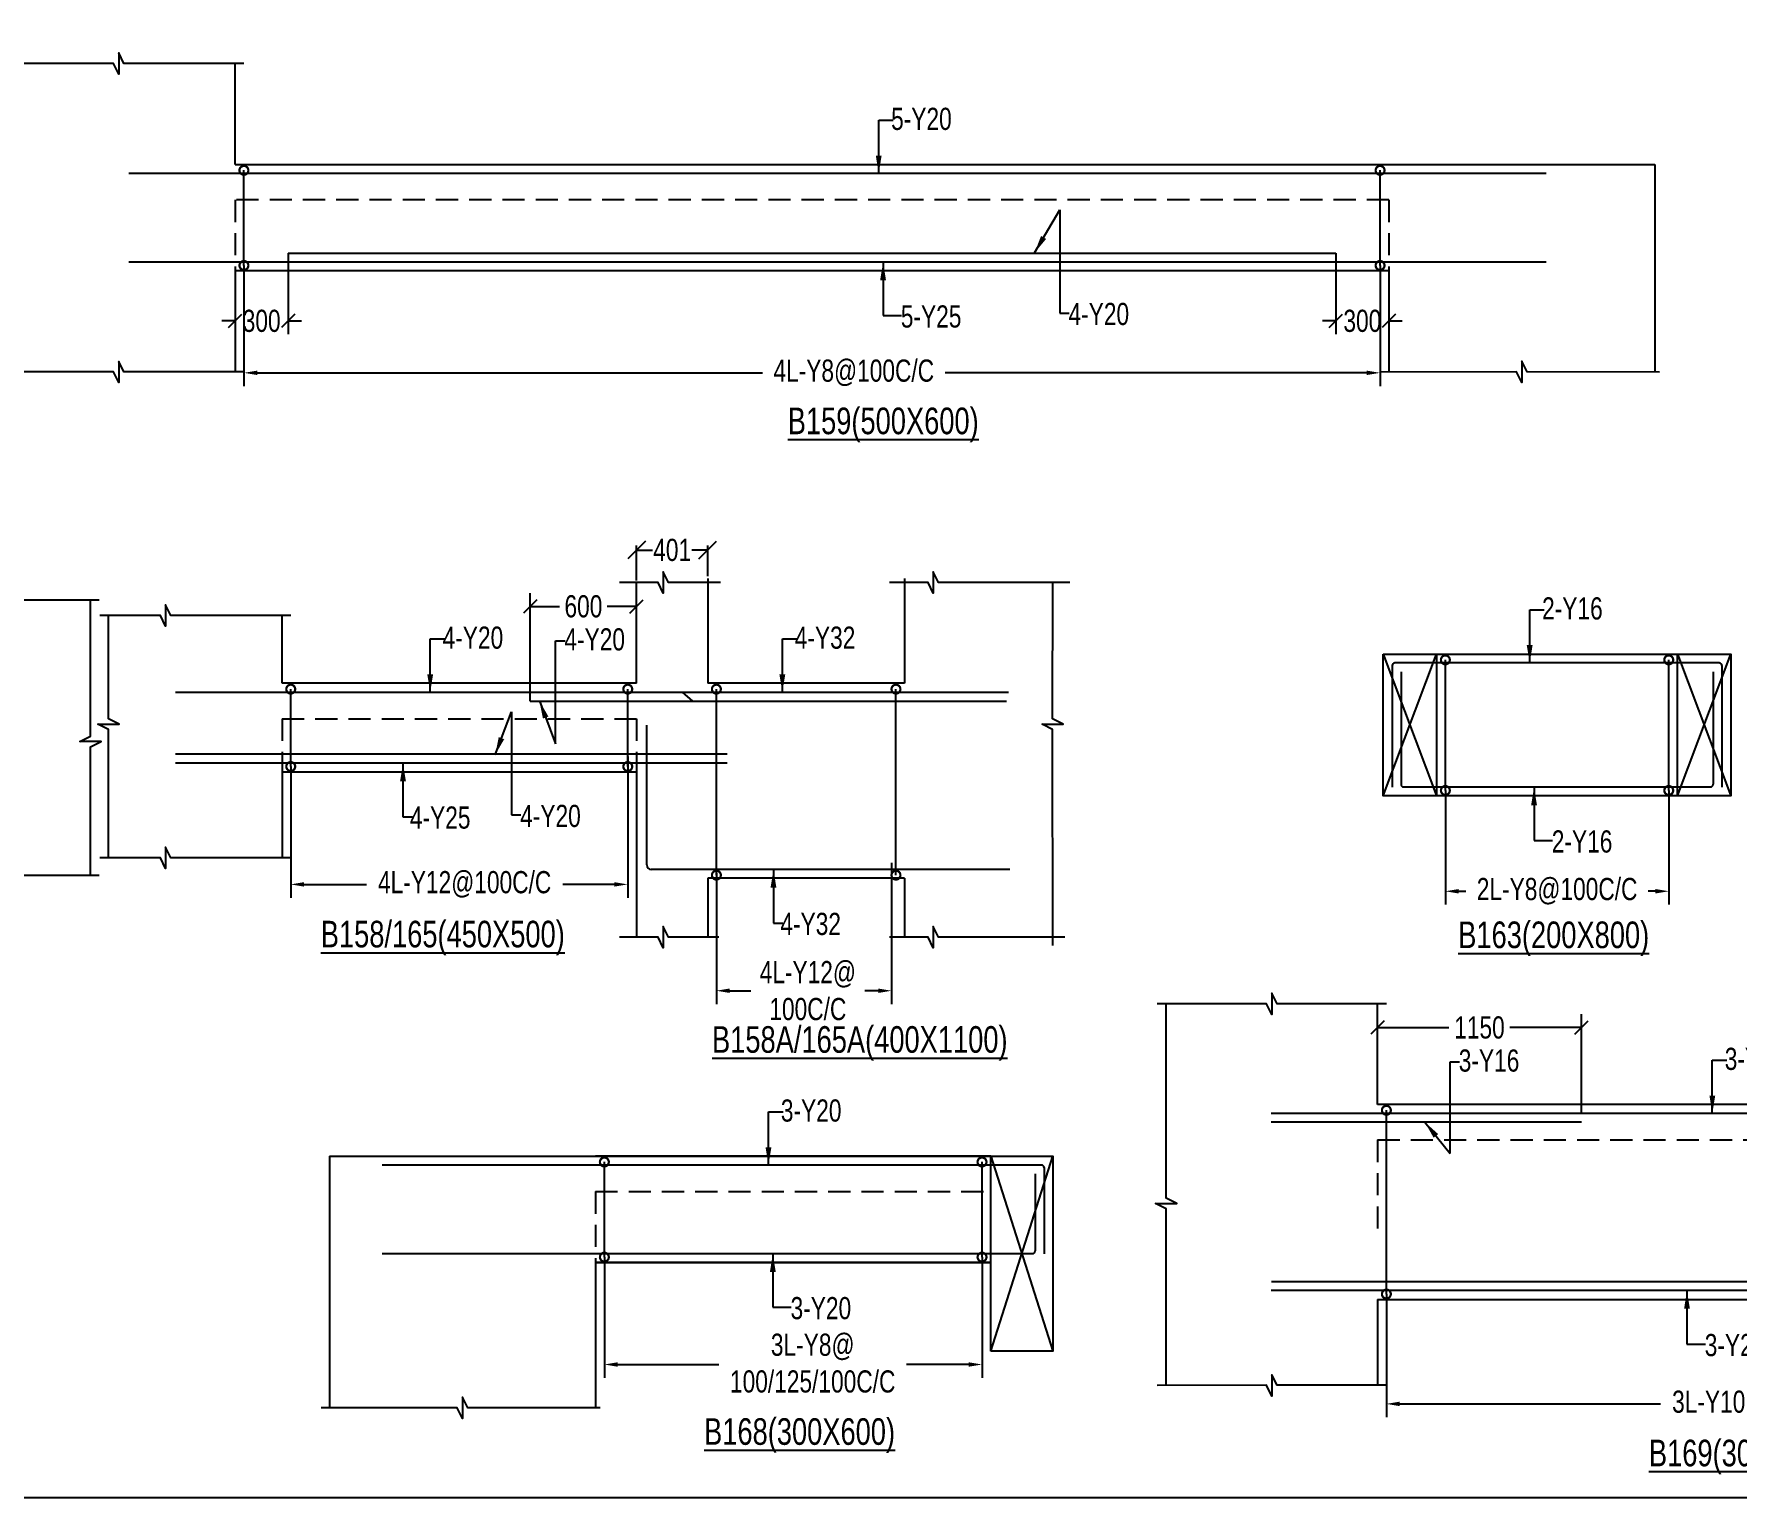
# Model space of a CAD drawing. Header units: millimetres. Extents: x 0 to 31744305, y -21599035 to 0.
# Drawn here: x 31653834 to 31663438, y -21226542 to -21218283 of the extents above; entities that cross this region are included whole.
import ezdxf

# ---------------------------------------------------------------- set-up
doc = ezdxf.new("R2010")
doc.units = ezdxf.units.MM
doc.header["$LTSCALE"] = 1000
doc.header["$MEASUREMENT"] = 0
doc.header["$PDMODE"] = 3
for name, pattern in [('CONTINOUS', [0]), ('CONTINU', [0]), ('HIDDEN', [0.375, 0.25, -0.125])]:
    doc.linetypes.add(name, pattern=pattern)
for name, color, linetype in [('-S-ARROW', 253, 'Continuous'), ('-S-MISC', 8, 'Continuous'), ('-S-STIRRUPS DIM', 6, 'Continuous'), ('-S-STIRUP', 11, 'Continuous'), ('-STR-BEAM', 7, 'CONTINU'), ('-STR-COLUMN', 5, 'HIDDEN'), ('-STR-REINF', 3, 'Continuous'), ('-STR-RF-DIM', 8, 'CONTINOUS'), ('-STR-TEXT', 6, 'Continuous'), ('S-DIM', 7, 'Continuous'), ('SEC TEXT', 9, 'Continuous'), ('SLAB LINE', 254, 'HIDDEN')]:
    doc.layers.add(name, color=color, linetype=linetype)
doc.styles.add('BEAM-LS', font='romans.shx', dxfattribs={"width": 0.8})
doc.styles.add('SOBHA', font='swisscl.ttf')
doc.styles.add('sobha.sed', font='swisscl.ttf')
doc.dimstyles.new('S-50', dxfattribs={"dimscale": 50, "dimtxt": 2.5, "dimasz": 2, "dimexe": 0.5, "dimexo": 0.25, "dimgap": 0.25, "dimtad": 0, "dimdec": 0, "dimrnd": 0.0005, "dimzin": 0, "dimdsep": 46, "dimtxsty": 'sobha.sed', "dimblk": 'OBLIQUE', "dimcen": 0.09, "dimclrd": 8, "dimclre": 8, "dimclrt": 6, "dimadec": 0, "dimazin": 0, "dimtfac": 1, "dimtdec": 0, "dimtofl": 0, "dimtmove": 2, "dimatfit": 3, "dimfxl": 0.18, "dimtolj": 1, "dimtzin": 0, "dimlwd": -1, "dimlwe": -1, "dimarcsym": 0})
doc.dimstyles.new('S-DIM50', dxfattribs={"dimscale": 50, "dimtxt": 2.5, "dimasz": 1.5, "dimexe": 1.5, "dimexo": 1, "dimgap": 0.5, "dimtad": 0, "dimdec": 0, "dimzin": 0, "dimdsep": 46, "dimtxsty": 'SOBHA', "dimcen": 0.09, "dimclrd": 256, "dimclre": 256, "dimclrt": 6, "dimadec": 5, "dimazin": 0, "dimtfac": 1, "dimtdec": 0, "dimtofl": 0, "dimtmove": 0, "dimatfit": 3, "dimfxl": 0.18, "dimtolj": 1, "dimtzin": 0, "dimlwd": -1, "dimlwe": -1, "dimarcsym": 0})
doc.dimstyles.new('STIRUP', dxfattribs={"dimscale": 50, "dimtxt": 2.5, "dimasz": 2.2, "dimexe": 0, "dimexo": 0, "dimgap": 0.5, "dimtad": 0, "dimdec": 0, "dimzin": 0, "dimdsep": 46, "dimtxsty": 'BEAM-LS', "dimblk": 'DOTSMALL', "dimcen": 0.09, "dimclrd": 256, "dimclre": 256, "dimclrt": 256, "dimadec": 5, "dimazin": 0, "dimtfac": 1, "dimtdec": 0, "dimtofl": 0, "dimtmove": 0, "dimatfit": 3, "dimldrblk": 'DOTSMALL', "dimfxl": 0, "dimfxlon": 1, "dimtolj": 1, "dimtzin": 0, "dimlwd": -1, "dimlwe": -1, "dimarcsym": 0})

# ---------------------------------------------------------------- blocks, each defined once
blk = doc.blocks.new('_DotSmall')
at = {"color": 0, "linetype": 'ByBlock', "const_width": 0.5}
blk.add_lwpolyline([(-0.0625, 0, 1), (0.0625, 0, 1)], format="xyb", close=True, dxfattribs=at)
blk = doc.blocks.new('*D277')
at = {"layer": '-S-STIRUP', "ltscale": 100, "transparency": 16777216}
blk.add_line((31661425.2, -21219588.2), (31661425.2, -21219051.5), dxfattribs=at)
at = {"layer": 'Defpoints', "color": 0, "linetype": 'CONTINU', "ltscale": 100, "transparency": 16777216}
for p in [(31661425.2, -21219051.5), (31661425.2, -21219051.5), (31661425.2, -21219588.2, 0)]:
    blk.add_point(p, dxfattribs=at)
at = {"layer": '-S-STIRUP', "linetype": 'CONTINU', "ltscale": 100, "transparency": 16777216, "xscale": 100, "yscale": 100, "zscale": 100}
for p, rotation in [((31661425.2, -21219051.5), 90), ((31661425.2, -21219588.2), 270)]:
    blk.add_blockref('_DotSmall', p, dxfattribs=dict(at, rotation=rotation))
blk = doc.blocks.new('*D278')
at = {"layer": '-S-STIRUP', "ltscale": 100, "transparency": 16777216}
blk.add_line((31655017.1, -21219588.2), (31655017.1, -21219051.5), dxfattribs=at)
at = {"layer": 'Defpoints', "color": 0, "linetype": 'CONTINU', "ltscale": 100, "transparency": 16777216}
for p in [(31655017.1, -21219051.5, 0), (31655017.1, -21219051.5), (31655017.1, -21219588.2)]:
    blk.add_point(p, dxfattribs=at)
at = {"layer": '-S-STIRUP', "linetype": 'CONTINU', "ltscale": 100, "transparency": 16777216, "xscale": 100, "yscale": 100, "zscale": 100}
for p, rotation in [((31655017.1, -21219051.5), 90), ((31655017.1, -21219588.2), 270)]:
    blk.add_blockref('_DotSmall', p, dxfattribs=dict(at, rotation=rotation))
blk = doc.blocks.new('*D279')
at = {"layer": '-STR-RF-DIM', "transparency": 16777216}
for p, q in [((31655017.1, -21219588.2), (31655017.1, -21220269)), ((31661425.2, -21219588.2), (31661425.2, -21220269)), ((31655092.1, -21220194), (31657941.9, -21220194)), ((31661350.2, -21220194), (31658971.7, -21220194))]:
    blk.add_line(p, q, dxfattribs=at)
for points in [[(31655092.1, -21220181.5), (31655092.1, -21220206.5), (31655017.1, -21220194)], [(31661350.2, -21220181.5), (31661350.2, -21220206.5), (31661425.2, -21220194)]]:
    blk.add_solid(points, dxfattribs=at)
at = {"layer": 'Defpoints', "color": 0, "transparency": 16777216}
for p in [(31655017.1, -21219588.2, 178586.6), (31661425.2, -21219588.2, 0), (31661425.2, -21220194)]:
    blk.add_point(p, dxfattribs=at)
at = {"layer": '-STR-RF-DIM', "color": 6, "transparency": 16777216, "insert": (31658456.8, -21220194), "char_height": 125, "attachment_point": 5, "style": 'SOBHA'}
blk.add_mtext('\\A1;4L-Y8@100C/C', dxfattribs=at)
blk = doc.blocks.new('_OBLIQUE')
at = {"color": 0, "linetype": 'ByBlock'}
blk.add_line((-0.5, -0.5), (0.5, 0.5), dxfattribs=at)
blk = doc.blocks.new('*D286')
at = {"layer": '-STR-RF-DIM', "transparency": 16777216}
for p, q in [((31661793.4, -21222550.1), (31661793.4, -21223193.8)), ((31663053.4, -21222550.1), (31663053.4, -21223193.8)), ((31661868.4, -21223118.8), (31661909.7, -21223118.8)), ((31662978.4, -21223118.8), (31662937.7, -21223118.8))]:
    blk.add_line(p, q, dxfattribs=at)
for points in [[(31661868.4, -21223106.3), (31661868.4, -21223131.3), (31661793.4, -21223118.8)], [(31662978.4, -21223106.3), (31662978.4, -21223131.3), (31663053.4, -21223118.8)]]:
    blk.add_solid(points, dxfattribs=at)
at = {"layer": 'Defpoints', "color": 0, "transparency": 16777216}
for p in [(31661793.4, -21222550.1, 0), (31663053.4, -21222550.1, 0), (31663053.4, -21223118.8)]:
    blk.add_point(p, dxfattribs=at)
at = {"layer": '-STR-RF-DIM', "color": 6, "transparency": 16777216, "insert": (31662423.7, -21223118.8), "char_height": 125, "attachment_point": 5, "style": 'SOBHA'}
blk.add_mtext('\\A1;2L-Y8@100C/C', dxfattribs=at)
blk = doc.blocks.new('*D287')
at = {"layer": '-S-STIRUP', "ltscale": 100, "transparency": 16777216}
blk.add_line((31661793.4, -21222550.1), (31661793.4, -21221813.4), dxfattribs=at)
at = {"layer": 'Defpoints', "color": 0, "linetype": 'CONTINU', "ltscale": 100, "transparency": 16777216}
for p in [(31661793.4, -21221813.4), (31661793.4, -21221813.4), (31661793.4, -21222550.1, 0)]:
    blk.add_point(p, dxfattribs=at)
at = {"layer": '-S-STIRUP', "linetype": 'CONTINU', "ltscale": 100, "transparency": 16777216, "xscale": 100, "yscale": 100, "zscale": 100}
for p, rotation in [((31661793.4, -21221813.4), 90), ((31661793.4, -21222550.1), 270)]:
    blk.add_blockref('_DotSmall', p, dxfattribs=dict(at, rotation=rotation))
blk = doc.blocks.new('*D288')
at = {"layer": '-S-STIRUP', "ltscale": 100, "transparency": 16777216}
blk.add_line((31663053.4, -21222550.1), (31663053.4, -21221813.4), dxfattribs=at)
at = {"layer": 'Defpoints', "color": 0, "linetype": 'CONTINU', "ltscale": 100, "transparency": 16777216}
for p in [(31663053.4, -21221813.4), (31663053.4, -21221813.4), (31663053.4, -21222550.1, 0)]:
    blk.add_point(p, dxfattribs=at)
at = {"layer": '-S-STIRUP', "linetype": 'CONTINU', "ltscale": 100, "transparency": 16777216, "xscale": 100, "yscale": 100, "zscale": 100}
for p, rotation in [((31663053.4, -21221813.4), 90), ((31663053.4, -21222550.1), 270)]:
    blk.add_blockref('_DotSmall', p, dxfattribs=dict(at, rotation=rotation))
blk = doc.blocks.new('*D292')
at = {"layer": '-STR-RF-DIM', "transparency": 16777216}
for p, q in [((31657050.1, -21225182.9), (31657050.1, -21225863.7)), ((31659180.1, -21225182.9), (31659180.1, -21225863.7)), ((31657125.1, -21225788.7), (31657695.4, -21225788.7)), ((31659105.1, -21225788.7), (31658754.7, -21225788.7))]:
    blk.add_line(p, q, dxfattribs=at)
for points in [[(31657125.1, -21225776.2), (31657125.1, -21225801.2), (31657050.1, -21225788.7)], [(31659105.1, -21225776.2), (31659105.1, -21225801.2), (31659180.1, -21225788.7)]]:
    blk.add_solid(points, dxfattribs=at)
at = {"layer": 'Defpoints', "color": 0, "transparency": 16777216}
for p in [(31657050.1, -21225182.9, 0), (31659180.1, -21225182.9, 0), (31659180.1, -21225788.7)]:
    blk.add_point(p, dxfattribs=at)
at = {"layer": '-STR-RF-DIM', "color": 6, "transparency": 16777216, "char_height": 125, "attachment_point": 5, "style": 'SOBHA'}
for s, insert in [('\\A1;3L-Y8@', (31658225.1, -21225689.5)), ('\\A1;100/125/100C/C', (31658225.1, -21225885.2))]:
    blk.add_mtext(s, dxfattribs=dict(at, insert=insert))
blk = doc.blocks.new('*D293')
at = {"layer": '-S-STIRUP', "ltscale": 100, "transparency": 16777216}
blk.add_line((31657050.1, -21225182.9), (31657050.1, -21224646.2), dxfattribs=at)
at = {"layer": 'Defpoints', "color": 0, "linetype": 'CONTINU', "ltscale": 100, "transparency": 16777216}
for p in [(31657050.1, -21224646.2), (31657050.1, -21224646.2), (31657050.1, -21225182.9, 0)]:
    blk.add_point(p, dxfattribs=at)
at = {"layer": '-S-STIRUP', "linetype": 'CONTINU', "ltscale": 100, "transparency": 16777216, "xscale": 100, "yscale": 100, "zscale": 100}
for p, rotation in [((31657050.1, -21224646.2), 90), ((31657050.1, -21225182.9), 270)]:
    blk.add_blockref('_DotSmall', p, dxfattribs=dict(at, rotation=rotation))
blk = doc.blocks.new('*D294')
at = {"layer": '-S-STIRUP', "ltscale": 100, "transparency": 16777216}
blk.add_line((31659180.1, -21225182.9), (31659180.1, -21224646.2), dxfattribs=at)
at = {"layer": 'Defpoints', "color": 0, "linetype": 'CONTINU', "ltscale": 100, "transparency": 16777216}
for p in [(31659180.1, -21224646.2), (31659180.1, -21224646.2), (31659180.1, -21225182.9, 0)]:
    blk.add_point(p, dxfattribs=at)
at = {"layer": '-S-STIRUP', "linetype": 'CONTINU', "ltscale": 100, "transparency": 16777216, "xscale": 100, "yscale": 100, "zscale": 100}
for p, rotation in [((31659180.1, -21224646.2), 90), ((31659180.1, -21225182.9), 270)]:
    blk.add_blockref('_DotSmall', p, dxfattribs=dict(at, rotation=rotation))
blk = doc.blocks.new('*D298')
at = {"layer": '-STR-RF-DIM', "transparency": 16777216}
for p, q in [((31661460.7, -21225391.2), (31661460.7, -21226085.9)), ((31665686.1, -21225334.3), (31665686.1, -21226085.9)), ((31661535.7, -21226010.9), (31663007.7, -21226010.9)), ((31665611.1, -21226010.9), (31664114.3, -21226010.9))]:
    blk.add_line(p, q, dxfattribs=at)
for points in [[(31661535.7, -21225998.4), (31661535.7, -21226023.4), (31661460.7, -21226010.9)], [(31665611.1, -21225998.4), (31665611.1, -21226023.4), (31665686.1, -21226010.9)]]:
    blk.add_solid(points, dxfattribs=at)
at = {"layer": 'Defpoints', "color": 0, "transparency": 16777216}
for p in [(31661460.7, -21225391.2, 178586.6), (31665686.1, -21225334.3, 178586.6), (31661460.7, -21226010.9)]:
    blk.add_point(p, dxfattribs=at)
at = {"layer": '-STR-RF-DIM', "color": 6, "transparency": 16777216, "insert": (31663561, -21226010.9), "char_height": 125, "attachment_point": 5, "style": 'SOBHA'}
blk.add_mtext('\\A1;3L-Y10@100C/C', dxfattribs=at)
blk = doc.blocks.new('*D300')
at = {"layer": '-S-STIRUP', "ltscale": 100, "transparency": 16777216}
blk.add_line((31661460.7, -21225391.2), (31661460.7, -21224354.5), dxfattribs=at)
at = {"layer": 'Defpoints', "color": 0, "linetype": 'CONTINU', "ltscale": 100, "transparency": 16777216}
for p in [(31661460.7, -21224354.5), (31661460.7, -21224354.5), (31661460.7, -21225391.2)]:
    blk.add_point(p, dxfattribs=at)
at = {"layer": '-S-STIRUP', "linetype": 'CONTINU', "ltscale": 100, "transparency": 16777216, "xscale": 100, "yscale": 100, "zscale": 100}
for p, rotation in [((31661460.7, -21224354.5), 90), ((31661460.7, -21225391.2), 270)]:
    blk.add_blockref('_DotSmall', p, dxfattribs=dict(at, rotation=rotation))
blk = doc.blocks.new('*D487')
at = {"layer": '-S-STIRRUPS DIM', "color": 251, "transparency": 16777216}
for p, q in [((31661175.2, -21219518.5), (31661175.2, -21219976.4)), ((31661475.2, -21219618.5), (31661475.2, -21219976.4))]:
    blk.add_line(p, q, dxfattribs=at)
at = {"layer": '-S-STIRRUPS DIM', "color": 8, "transparency": 16777216}
for p, q in [((31661175.2, -21219901.4), (31661100.2, -21219901.4)), ((31661475.2, -21219901.4), (31661550.2, -21219901.4))]:
    blk.add_line(p, q, dxfattribs=at)
at = {"layer": 'Defpoints', "color": 0, "transparency": 16777216}
for p in [(31661175.2, -21219518.5, 0), (31661475.2, -21219618.5, -178586.6), (31661475.2, -21219901.4)]:
    blk.add_point(p, dxfattribs=at)
at = {"layer": '-S-STIRRUPS DIM', "color": 8, "transparency": 16777216, "xscale": 75, "yscale": 75, "zscale": 75}
blk.add_blockref('_OBLIQUE', (31661175.2, -21219901.4), dxfattribs=at)
at = {"layer": '-S-STIRRUPS DIM', "color": 8, "transparency": 16777216, "xscale": 75, "yscale": 75, "zscale": 75, "rotation": 180}
blk.add_blockref('_OBLIQUE', (31661475.2, -21219901.4), dxfattribs=at)
at = {"layer": '-S-STIRRUPS DIM', "color": 6, "transparency": 16777216, "insert": (31661325.2, -21219901.4), "char_height": 125, "attachment_point": 5, "style": 'sobha.sed'}
blk.add_mtext('\\A1;300', dxfattribs=at)
blk = doc.blocks.new('*D488')
at = {"layer": '-S-STIRRUPS DIM', "color": 251, "transparency": 16777216}
for p, q in [((31655267.2, -21219518.5), (31655267.2, -21219976.4)), ((31654967.2, -21219618.5), (31654967.2, -21219976.4))]:
    blk.add_line(p, q, dxfattribs=at)
at = {"layer": '-S-STIRRUPS DIM', "color": 8, "transparency": 16777216}
for p, q in [((31654967.2, -21219901.4), (31654892.2, -21219901.4)), ((31655267.2, -21219901.4), (31655342.2, -21219901.4))]:
    blk.add_line(p, q, dxfattribs=at)
at = {"layer": 'Defpoints', "color": 0, "transparency": 16777216}
for p in [(31655267.2, -21219518.5, 0), (31654967.2, -21219618.5, -178586.6), (31654967.2, -21219901.4)]:
    blk.add_point(p, dxfattribs=at)
at = {"layer": '-S-STIRRUPS DIM', "color": 8, "transparency": 16777216, "xscale": 75, "yscale": 75, "zscale": 75}
blk.add_blockref('_OBLIQUE', (31654967.2, -21219901.4), dxfattribs=at)
at = {"layer": '-S-STIRRUPS DIM', "color": 8, "transparency": 16777216, "xscale": 75, "yscale": 75, "zscale": 75, "rotation": 180}
blk.add_blockref('_OBLIQUE', (31655267.2, -21219901.4), dxfattribs=at)
at = {"layer": '-S-STIRRUPS DIM', "color": 6, "transparency": 16777216, "insert": (31655117.2, -21219901.4), "char_height": 125, "attachment_point": 5, "style": 'sobha.sed'}
blk.add_mtext('\\A1;300', dxfattribs=at)
blk = doc.blocks.new('*D501')
at = {"layer": '-S-STIRRUPS DIM', "color": 251, "transparency": 16777216}
for p, q in [((31661410.7, -21224321.5), (31661410.7, -21223813.1)), ((31662560.7, -21224376.3), (31662560.7, -21223813.1))]:
    blk.add_line(p, q, dxfattribs=at)
at = {"layer": '-S-STIRRUPS DIM', "color": 8, "transparency": 16777216}
for p, q in [((31661410.7, -21223888.1), (31661813.8, -21223888.1)), ((31662560.7, -21223888.1), (31662157.6, -21223888.1))]:
    blk.add_line(p, q, dxfattribs=at)
at = {"layer": 'Defpoints', "color": 0, "transparency": 16777216}
for p in [(31661410.7, -21223888.1), (31661410.7, -21224321.5, 0), (31662560.7, -21224376.3, 0)]:
    blk.add_point(p, dxfattribs=at)
at = {"layer": '-S-STIRRUPS DIM', "color": 8, "transparency": 16777216, "xscale": 75, "yscale": 75, "zscale": 75, "rotation": 180}
blk.add_blockref('_OBLIQUE', (31661410.7, -21223888.1), dxfattribs=at)
at = {"layer": '-S-STIRRUPS DIM', "color": 8, "transparency": 16777216, "xscale": 75, "yscale": 75, "zscale": 75}
blk.add_blockref('_OBLIQUE', (31662560.7, -21223888.1), dxfattribs=at)
at = {"layer": '-S-STIRRUPS DIM', "color": 6, "transparency": 16777216, "insert": (31661985.7, -21223888.1), "char_height": 125, "attachment_point": 5, "style": 'sobha.sed'}
blk.add_mtext('\\A1;1150', dxfattribs=at)
blk = doc.blocks.new('*D823')
at = {"layer": '-S-STIRRUPS DIM', "color": 251, "transparency": 16777216}
for p, q in [((31656632, -21222045.4), (31656632, -21221436.9)), ((31657232, -21221945.4), (31657232, -21221436.9))]:
    blk.add_line(p, q, dxfattribs=at)
at = {"layer": '-S-STIRRUPS DIM', "color": 8, "transparency": 16777216}
for p, q in [((31656632, -21221511.9), (31656797.6, -21221511.9)), ((31657232, -21221511.9), (31657066.5, -21221511.9))]:
    blk.add_line(p, q, dxfattribs=at)
at = {"layer": 'Defpoints', "color": 0, "transparency": 16777216}
for p in [(31657232, -21221511.9), (31657232, -21221945.4, 0), (31656632, -21222045.4, 0)]:
    blk.add_point(p, dxfattribs=at)
at = {"layer": '-S-STIRRUPS DIM', "color": 8, "transparency": 16777216, "xscale": 75, "yscale": 75, "zscale": 75, "rotation": 180}
blk.add_blockref('_OBLIQUE', (31656632, -21221511.9), dxfattribs=at)
at = {"layer": '-S-STIRRUPS DIM', "color": 8, "transparency": 16777216, "xscale": 75, "yscale": 75, "zscale": 75}
blk.add_blockref('_OBLIQUE', (31657232, -21221511.9), dxfattribs=at)
at = {"layer": '-S-STIRRUPS DIM', "color": 6, "transparency": 16777216, "insert": (31656932, -21221511.9), "char_height": 125, "attachment_point": 5, "style": 'sobha.sed'}
blk.add_mtext('\\A1;600', dxfattribs=at)
blk = doc.blocks.new('*D824')
at = {"layer": '-STR-RF-DIM', "transparency": 16777216}
for p, q in [((31655281.2, -21222415.1), (31655281.2, -21223155)), ((31657182.2, -21222358.1), (31657182.2, -21223155)), ((31655356.2, -21223080), (31655708.1, -21223080)), ((31657107.2, -21223080), (31656816.2, -21223080))]:
    blk.add_line(p, q, dxfattribs=at)
for points in [[(31655356.2, -21223067.5), (31655356.2, -21223092.5), (31655281.2, -21223080)], [(31657107.2, -21223067.5), (31657107.2, -21223092.5), (31657182.2, -21223080)]]:
    blk.add_solid(points, dxfattribs=at)
at = {"layer": 'Defpoints', "color": 0, "transparency": 16777216}
for p in [(31655281.2, -21222415.1, 178586.6), (31657182.2, -21222358.1, 178586.6), (31655281.2, -21223080)]:
    blk.add_point(p, dxfattribs=at)
at = {"layer": '-STR-RF-DIM', "color": 6, "transparency": 16777216, "insert": (31656262.1, -21223080), "char_height": 125, "attachment_point": 5, "style": 'SOBHA'}
blk.add_mtext('\\A1;4L-Y12@100C/C', dxfattribs=at)
blk = doc.blocks.new('*D825')
at = {"layer": '-S-STIRUP', "ltscale": 100, "transparency": 16777216}
blk.add_line((31657182.2, -21222415.1), (31657182.2, -21221978.4), dxfattribs=at)
at = {"layer": 'Defpoints', "color": 0, "linetype": 'CONTINU', "ltscale": 100, "transparency": 16777216}
for p in [(31657182.2, -21221978.4), (31657182.2, -21221978.4), (31657182.2, -21222415.1)]:
    blk.add_point(p, dxfattribs=at)
at = {"layer": '-S-STIRUP', "linetype": 'CONTINU', "ltscale": 100, "transparency": 16777216, "xscale": 100, "yscale": 100, "zscale": 100}
for p, rotation in [((31657182.2, -21221978.4), 90), ((31657182.2, -21222415.1), 270)]:
    blk.add_blockref('_DotSmall', p, dxfattribs=dict(at, rotation=rotation))
blk = doc.blocks.new('*D826')
at = {"layer": '-S-STIRUP', "ltscale": 100, "transparency": 16777216}
blk.add_line((31655281.2, -21222415.1), (31655281.2, -21221978.4), dxfattribs=at)
at = {"layer": 'Defpoints', "color": 0, "linetype": 'CONTINU', "ltscale": 100, "transparency": 16777216}
for p in [(31655281.2, -21221978.4), (31655281.2, -21221978.4), (31655281.2, -21222415.1)]:
    blk.add_point(p, dxfattribs=at)
at = {"layer": '-S-STIRUP', "linetype": 'CONTINU', "ltscale": 100, "transparency": 16777216, "xscale": 100, "yscale": 100, "zscale": 100}
for p, rotation in [((31655281.2, -21221978.4), 90), ((31655281.2, -21222415.1), 270)]:
    blk.add_blockref('_DotSmall', p, dxfattribs=dict(at, rotation=rotation))
blk = doc.blocks.new('*D827')
at = {"layer": '-S-STIRUP', "ltscale": 100, "transparency": 16777216}
blk.add_line((31657681.9, -21223027.8), (31657681.9, -21221978.4), dxfattribs=at)
at = {"layer": 'Defpoints', "color": 0, "linetype": 'CONTINU', "ltscale": 100, "transparency": 16777216}
for p in [(31657681.9, -21221978.4), (31657681.9, -21221978.4), (31657681.9, -21223027.8)]:
    blk.add_point(p, dxfattribs=at)
at = {"layer": '-S-STIRUP', "linetype": 'CONTINU', "ltscale": 100, "transparency": 16777216, "xscale": 100, "yscale": 100, "zscale": 100}
for p, rotation in [((31657681.9, -21221978.4), 90), ((31657681.9, -21223027.8), 270)]:
    blk.add_blockref('_DotSmall', p, dxfattribs=dict(at, rotation=rotation))
blk = doc.blocks.new('*D828')
at = {"layer": '-S-STIRUP', "ltscale": 100, "transparency": 16777216}
blk.add_line((31658694.8, -21223027.8), (31658694.8, -21221978.4), dxfattribs=at)
at = {"layer": 'Defpoints', "color": 0, "linetype": 'CONTINU', "ltscale": 100, "transparency": 16777216}
for p in [(31658694.8, -21221978.4), (31658694.8, -21221978.4), (31658694.8, -21223027.8)]:
    blk.add_point(p, dxfattribs=at)
at = {"layer": '-S-STIRUP', "linetype": 'CONTINU', "ltscale": 100, "transparency": 16777216, "xscale": 100, "yscale": 100, "zscale": 100}
for p, rotation in [((31658694.8, -21221978.4), 90), ((31658694.8, -21223027.8), 270)]:
    blk.add_blockref('_DotSmall', p, dxfattribs=dict(at, rotation=rotation))
blk = doc.blocks.new('*D829')
at = {"layer": '-STR-RF-DIM', "transparency": 16777216}
for p, q in [((31658669.8, -21222958.1), (31658669.8, -21223755)), ((31657681.9, -21223015.1), (31657681.9, -21223755)), ((31657756.9, -21223680), (31657876.1, -21223680)), ((31658594.8, -21223680), (31658519.1, -21223680))]:
    blk.add_line(p, q, dxfattribs=at)
for points in [[(31657756.9, -21223667.5), (31657756.9, -21223692.5), (31657681.9, -21223680)], [(31658594.8, -21223667.5), (31658594.8, -21223692.5), (31658669.8, -21223680)]]:
    blk.add_solid(points, dxfattribs=at)
at = {"layer": 'Defpoints', "color": 0, "transparency": 16777216}
for p in [(31658669.8, -21222958.1, 178586.6), (31657681.9, -21223015.1, 178586.6), (31657681.9, -21223680)]:
    blk.add_point(p, dxfattribs=at)
at = {"layer": '-STR-RF-DIM', "color": 6, "transparency": 16777216, "insert": (31658197.6, -21223680), "char_height": 125, "attachment_point": 5, "style": 'SOBHA'}
blk.add_mtext('\\A1;4L-Y12@\\P100C/C', dxfattribs=at)
blk = doc.blocks.new('*D1126')
at = {"layer": 'Defpoints', "color": 0, "transparency": 16777216}
for p in [(31657632.8, -21221193.8), (31657632.8, -21221353.8, 0), (31657232, -21221377.2, 0)]:
    blk.add_point(p, dxfattribs=at)
at = {"layer": 'S-DIM', "color": 8, "transparency": 16777216}
for p, q in [((31657232, -21221364.7), (31657232, -21221168.8)), ((31657632.8, -21221341.3), (31657632.8, -21221168.8)), ((31657232, -21221193.8), (31657321.1, -21221193.8)), ((31657632.8, -21221193.8), (31657543.7, -21221193.8))]:
    blk.add_line(p, q, dxfattribs=at)
at = {"layer": 'S-DIM', "color": 8, "transparency": 16777216, "xscale": 100, "yscale": 100, "zscale": 100, "rotation": 180}
blk.add_blockref('_OBLIQUE', (31657232, -21221193.8), dxfattribs=at)
at = {"layer": 'S-DIM', "color": 8, "transparency": 16777216, "xscale": 100, "yscale": 100, "zscale": 100}
blk.add_blockref('_OBLIQUE', (31657632.8, -21221193.8), dxfattribs=at)
at = {"layer": 'S-DIM', "color": 6, "transparency": 16777216, "insert": (31657432.4, -21221193.8), "char_height": 125, "attachment_point": 5, "style": 'sobha.sed'}
blk.add_mtext('\\A1;401', dxfattribs=at)

msp = doc.modelspace()

# ---------------------------------------------------------------- linework, layer by layer
at = {"layer": '-S-MISC', "linetype": 'ByBlock', "ltscale": 1000, "elevation": 0}
for points in [[(31655017.2, -21218447.9), (31654340.7, -21218447.9), (31654310.9, -21218388.3), (31654310.9, -21218508.4), (31654281, -21218447.9), (31653664.8, -21218448.2)], [(31655015.7, -21220188.8), (31654340.7, -21220188.8), (31654310.9, -21220129.1), (31654310.9, -21220249.3), (31654281, -21220188.8), (31653664.8, -21220189)], [(31663002, -21220189.4), (31662255.1, -21220188.6), (31662225.2, -21220129), (31662225.2, -21220249.1), (31662195.4, -21220188.6), (31661428.1, -21220189.4)], [(31657705.1, -21221377.2), (31657412.6, -21221377.2), (31657382.7, -21221317.5), (31657382.7, -21221437.7), (31657352.9, -21221377.2), (31657136.2, -21221377.2)], [(31659676.1, -21221377.2), (31658935.2, -21221377.2), (31658905.4, -21221317.5), (31658905.4, -21221437.7), (31658875.5, -21221377.2), (31658658.8, -21221377.2)], [(31652849.1, -21221474.5), (31653525.6, -21221474.5), (31653555.4, -21221414.9), (31653555.4, -21221535), (31653585.3, -21221474.5), (31654201.5, -21221474.8)], [(31659578.9, -21223424.9), (31659578.2, -21222206.1), (31659518.5, -21222176.2), (31659638.7, -21222176.2), (31659578.2, -21222146.4), (31659578.7, -21221377.2)], [(31654151.5, -21223027.3), (31654152.2, -21222303.4), (31654211.9, -21222273.6), (31654091.7, -21222273.6), (31654152.2, -21222243.7), (31654151.7, -21221474.5)], [(31655282, -21221562.1), (31654605.5, -21221562.1), (31654575.7, -21221502.4), (31654575.7, -21221622.6), (31654545.8, -21221562.1), (31654203.8, -21221562.3)], [(31654253.8, -21222929.9), (31654253, -21222206.1), (31654193.4, -21222176.2), (31654313.5, -21222176.2), (31654253, -21222146.4), (31654253.4, -21221562.3)], [(31655280.5, -21222929.9), (31654605.5, -21222929.9), (31654575.7, -21222870.3), (31654575.7, -21222990.4), (31654545.8, -21222929.9), (31654203.8, -21222930.2)], [(31652850.6, -21223027.3), (31653525.6, -21223027.3), (31653555.4, -21222967.6), (31653555.4, -21223087.8), (31653585.3, -21223027.3), (31654201.5, -21223027.6)], [(31657695.3, -21223377.5), (31657412.6, -21223377.5), (31657382.7, -21223317.8), (31657382.7, -21223438), (31657352.9, -21223377.5), (31657136.2, -21223377.5)], [(31659646.5, -21223377.5), (31658935.2, -21223377.5), (31658905.4, -21223317.8), (31658905.4, -21223438), (31658875.5, -21223377.5), (31658658.8, -21223377.5)], [(31660218.6, -21225906.1), (31660217.9, -21224909.6), (31660158.3, -21224879.7), (31660278.4, -21224879.7), (31660217.9, -21224849.8), (31660218.4, -21223753.3)], [(31661460.7, -21223753.3), (31660844.5, -21223753.3), (31660814.7, -21223693.7), (31660814.7, -21223813.8), (31660784.8, -21223753.3), (31660168.6, -21223753.6)], [(31661460.7, -21225906.1), (31660844.5, -21225906.1), (31660814.7, -21225846.4), (31660814.7, -21225966.6), (31660784.8, -21225906.1), (31660168.6, -21225906.3)], [(31657026.9, -21226034.1), (31656279.9, -21226033.3), (31656250.1, -21225973.7), (31656250.1, -21226093.8), (31656220.2, -21226033.3), (31655453, -21226034.1)]]:
    msp.add_lwpolyline(points, dxfattribs=at)
at = {"layer": '-STR-BEAM'}
for p, q in [((31654967.2, -21219018.5, 0), (31662975.2, -21219018.5, 0)), ((31661443.4, -21222580.4, 0), (31661743.4, -21221780.4, 0)), ((31661443.4, -21221780.4, 0), (31661743.4, -21222580.4, 0)), ((31661743.4, -21221780.4, 0), (31663103.4, -21221780.4, 0)), ((31663103.4, -21222580.4, 0), (31663403.4, -21221780.4, 0)), ((31663103.4, -21221780.4, 0), (31663403.4, -21222580.4, 0)), ((31657232, -21221945.4, 0), (31655232, -21221945.4, 0)), ((31658742.8, -21221945.4, 0), (31657632.8, -21221945.4, 0)), ((31658742.8, -21223045.4, 0), (31657632.8, -21223045.4, 0)), ((31665736, -21224321.5, 0), (31661410.7, -21224321.5, 0)), ((31655500.1, -21224613.2, 0), (31659230.1, -21224613.2, 0)), ((31659230.1, -21224613.2, 0), (31657000.1, -21224613.2, 0)), ((31659230.1, -21225713.2, 0), (31659579.9, -21224613.2, 0)), ((31659230.1, -21224613.2, 0), (31659579.9, -21225713.2, 0))]:
    msp.add_line(p, q, dxfattribs=at)
at = {"layer": '-STR-BEAM', "elevation": 0}
for points in [[(31679606.4, -21226541.6), (31644306.4, -21226541.6), (31644306.4, -21197875), (31679606.4, -21197841.6)], [(31661443.4, -21221780.4), (31661743.4, -21221780.4), (31661743.4, -21222580.4), (31661443.4, -21222580.4)], [(31663103.4, -21221780.4), (31663403.4, -21221780.4), (31663403.4, -21222580.4), (31663103.4, -21222580.4)]]:
    msp.add_lwpolyline(points, close=True, dxfattribs=at)
for points in [[(31661475.2, -21219618.5), (31654967.2, -21219618.5)], [(31655232, -21222445.4), (31657232, -21222445.4)], [(31663163.8, -21222580.4), (31661743.4, -21222580.4)], [(31659230.1, -21225713.2), (31659230.1, -21224613.2), (31659579.9, -21224613.2), (31659579.9, -21225713.2), (31659230.1, -21225713.2)], [(31657000.1, -21225213.2), (31659230.1, -21225213.2)], [(31659230.1, -21225213.2), (31657000.1, -21225213.2)], [(31661410.7, -21225421.5), (31665736, -21225421.5)]]:
    msp.add_lwpolyline(points, dxfattribs=at)
at = {"layer": '-STR-COLUMN', "linetype": 'Continuous', "ltscale": 10}
for p, q in [((31654967.2, -21219018.5, 0), (31654967.2, -21218447.9, 0)), ((31662975.2, -21219018.5, 0), (31662975.2, -21220189.4, 0)), ((31654967.2, -21219618.5, 0), (31654967.2, -21220188.8, 0)), ((31661475.2, -21219618.5, 0), (31661475.2, -21220189.4, 0)), ((31657632.8, -21221353.8, 0), (31657632.8, -21221945.4, 0)), ((31658742.8, -21221353.8, 0), (31658742.8, -21221945.4, 0)), ((31657232, -21221945.4, 0), (31657232, -21221377.2, 0)), ((31655232, -21221945.4, 0), (31655232, -21221562.1, 0)), ((31655232, -21222445.4, 0), (31655232, -21222929.9, 0)), ((31657232, -21222445.4, 0), (31657232, -21223377.5, 0)), ((31657632.8, -21223045.4, 0), (31657632.8, -21223377.5, 0)), ((31658742.8, -21223045.4, 0), (31658742.8, -21223377.5, 0)), ((31661410.7, -21224321.5, 0), (31661410.7, -21223753.3, 0)), ((31655500.1, -21224613.2, 0), (31655500.1, -21226034.1, 0)), ((31657000.1, -21225213.2, 0), (31657000.1, -21226034.1, 0)), ((31661410.7, -21225421.5, 0), (31661410.7, -21225906.1, 0))]:
    msp.add_line(p, q, dxfattribs=at)
at = {"layer": '-STR-REINF', "ltscale": 10}
for p, q in [((31662361.5, -21219068.5, 0), (31654367.2, -21219068.5, 0)), ((31655267.2, -21219518.5, 0), (31661175.2, -21219518.5, 0)), ((31654367.2, -21219568.5, 0), (31662361.5, -21219568.5, 0)), ((31661493.4, -21221845.4, 0), (31661493.4, -21222531, 0)), ((31663338.4, -21221830.4, 0), (31661508.4, -21221830.4, 0)), ((31663353.4, -21221845.4, 0), (31663353.4, -21222531, 0)), ((31661543.4, -21221880.4, 0), (31661543.4, -21222515.4, 0)), ((31663303.4, -21221880.4, 0), (31663303.4, -21222515.4, 0)), ((31654632, -21221995.4, 0), (31659330.1, -21221995.4, 0)), ((31657489.3, -21221995.4, 0), (31657547.2, -21222045.4, 0)), ((31656632, -21222045.4, 0), (31659318.8, -21222045.4, 0)), ((31657289.6, -21222970.4, 0), (31657289.6, -21222182, 0)), ((31657742.9, -21222345.4, 0), (31654632, -21222345.4, 0)), ((31657742.9, -21222395.4, 0), (31654632, -21222395.4, 0)), ((31661558.4, -21222530.4, 0), (31663288.4, -21222530.4, 0)), ((31659336.6, -21222995.4, 0), (31657314.6, -21222995.4, 0)), ((31660810.7, -21224371.5, 0), (31666171, -21224371.5, 0)), ((31662560.7, -21224421.5, 0), (31660810.7, -21224421.5, 0)), ((31659514.9, -21224663.2, 0), (31655796, -21224663.2, 0)), ((31659479.9, -21224713.2, 0), (31659479.9, -21225148.2, 0)), ((31659529.9, -21224678.2, 0), (31659529.9, -21225163.8, 0)), ((31655796, -21225163.2, 0), (31659464.9, -21225163.2, 0)), ((31666121, -21225371.5, 0), (31660810.7, -21225371.5, 0)), ((31665993.7, -21225321.5, 0), (31660813.4, -21225321.5, 0))]:
    msp.add_line(p, q, dxfattribs=at)
for centre, start, end in [((31661508.4, -21221845.4, 0), 90, 180), ((31663338.4, -21221845.4, 0), 0, 90), ((31661558.4, -21222515.4, 0), 180, 270), ((31663288.4, -21222515.4, 0), 270, 0), ((31659514.9, -21224678.2, 0), 0, 90), ((31659464.9, -21225148.2, 0), 270, 0)]:
    msp.add_arc(centre, 15, start, end, dxfattribs=at)
at = {"layer": '-STR-REINF', "ltscale": 10, "extrusion": (-1.1321e-09, 0, 1)}
msp.add_arc((31657314.6, -21222970.4, 0), 25, 180, 270, dxfattribs=at)
at = {"layer": 'SLAB LINE', "color": 8, "linetype": 'HIDDEN', "ltscale": 0.5}
for p, q in [((31661475.2, -21219218.5, 0), (31654967.2, -21219218.5, 0)), ((31654967.2, -21219218.5, 0), (31654967.2, -21219618.5, 0)), ((31661475.2, -21219218.5, 0), (31661475.2, -21219618.5, 0)), ((31655232, -21222145.4, 0), (31657232, -21222145.4, 0)), ((31655232, -21222145.4, 0), (31655232, -21222445.4, 0)), ((31657232, -21222145.4, 0), (31657232, -21222445.4, 0)), ((31661410.9, -21224521.5, 0), (31665736, -21224521.5, 0)), ((31661410.9, -21224521.5, 0), (31661410.9, -21225071.5, 0)), ((31657000.1, -21224813.2, 0), (31659230.1, -21224813.2, 0)), ((31657000.1, -21224813.2, 0), (31657000.1, -21225213.2, 0))]:
    msp.add_line(p, q, dxfattribs=at)

# ---------------------------------------------------------------- texts
at = {"layer": '-STR-TEXT', "color": 6, "style": 'SOBHA'}
for s, p in [('5-Y20', (31658667.4, -21218823.6, 0)), ('5-Y25', (31658722.1, -21219938.5, 0)), ('4-Y20', (31659667.9, -21219924.3, 0)), ('2-Y16', (31662338.9, -21221585.5, 0)), ('4-Y20', (31656137.7, -21221750.5, 0)), ('4-Y20', (31656824.5, -21221760.2, 0)), ('4-Y32', (31658123.8, -21221750.5, 0)), ('4-Y25', (31655953.2, -21222765.4, 0)), ('4-Y20', (31656575.2, -21222756.2, 0)), ('2-Y16', (31662393.6, -21222900.4, 0)), ('4-Y32', (31658042.7, -21223365.4, 0)), ('3-Y16', (31661868.8, -21224136.4, 0)), ('3-Y20', (31663369.1, -21224126.7, 0)), ('3-Y20', (31658045.6, -21224418.3, 0)), ('3-Y20', (31658100.3, -21225533.2, 0)), ('3-Y20', (31663256.3, -21225741.5, 0))]:
    msp.add_text(s, height=125, dxfattribs=at).set_placement(p)
at = {"layer": 'SEC TEXT', "color": 4, "linetype": 'ByBlock', "style": 'sobha.sed'}
for s, rotation, p in [('%%UB159(500X600)', 359.98928, (31658084.3, -21220540.1, 0)), ('%%UB158/165(450X500)', 0.01072, (31655450.6, -21223435.5, 0)), ('%%UB163(200X800)', 359.98928, (31661866, -21223439.4, 0)), ('%%UB158A/165A(400X1100)', 0.01072, (31657657.3, -21224030.1, 0)), ('%%UB168(300X600)', 359.98928, (31657612.5, -21226241.8, 0)), ('%%UB169(300X1100)', 0.01072, (31662941.5, -21226363.1, 0))]:
    msp.add_text(s, height=150, rotation=rotation, dxfattribs=at).set_placement(p)

# ---------------------------------------------------------------- dimensions: what is measured, and where the dimension line sits
at = {"layer": '-S-STIRRUPS DIM'}
for base, p1, p2, picture, middle in [((31654967.2, -21219901.4, 0), (31655267.2, -21219518.5, 0), (31654967.2, -21219618.5, -178586.6), '*D488', (31655117.2, -21219901.4, 0)), ((31661410.7, -21223888.1, 0), (31662560.7, -21224376.3, 0), (31661410.7, -21224321.5, 0), '*D501', (31661985.7, -21223888.1, 0))]:
    dim = msp.add_linear_dim(base=base, p1=p1, p2=p2, angle=180, dimstyle='S-DIM50', override={"dimscale": 1, "dimtxt": 125, "dimasz": 75, "dimexe": 75, "dimexo": 0, "dimgap": 25, "dimrnd": 5, "dimtxsty": 'sobha.sed', "dimblk1": 'OBLIQUE', "dimblk2": 'OBLIQUE', "dimsah": 1, "dimcen": 4.5, "dimclrd": 8, "dimclre": 251, "dimfxl": 75}, dxfattribs=at)
    dim.commit()
    dim.dimension.update_dxf_attribs({"geometry": picture, "text_midpoint": middle})
for base, p1, p2, picture, middle in [((31661475.2, -21219901.4, 0), (31661175.2, -21219518.5, 0), (31661475.2, -21219618.5, -178586.6), '*D487', (31661325.2, -21219901.4, 0)), ((31657232, -21221511.9, 0), (31656632, -21222045.4, 0), (31657232, -21221945.4, 0), '*D823', (31656932, -21221511.9, 0))]:
    dim = msp.add_linear_dim(base=base, p1=p1, p2=p2, dimstyle='S-DIM50', override={"dimscale": 1, "dimtxt": 125, "dimasz": 75, "dimexe": 75, "dimexo": 0, "dimgap": 25, "dimrnd": 5, "dimtxsty": 'sobha.sed', "dimblk1": 'OBLIQUE', "dimblk2": 'OBLIQUE', "dimsah": 1, "dimcen": 4.5, "dimclrd": 8, "dimclre": 251, "dimfxl": 75}, dxfattribs=at)
    dim.commit()
    dim.dimension.update_dxf_attribs({"geometry": picture, "text_midpoint": middle})
at = {"layer": '-S-STIRUP', "linetype": 'CONTINU', "ltscale": 100}
for base, p1, p2, picture, middle in [((31655017.1, -21219051.5, 178586.6), (31655017.1, -21219588.2, 178586.6), (31655017.1, -21219051.5, 178586.6), '*D278', (31655017.1, -21219319.8, 178586.6)), ((31661425.2, -21219051.5, 0), (31661425.2, -21219588.2, 0), (31661425.2, -21219051.5, 0), '*D277', (31661425.2, -21219319.8, 0)), ((31661793.4, -21221813.4, 0), (31661793.4, -21222550.1, 0), (31661793.4, -21221813.4, 0), '*D287', (31661793.4, -21222181.7, 0)), ((31663053.4, -21221813.4, 0), (31663053.4, -21222550.1, 0), (31663053.4, -21221813.4, 0), '*D288', (31663053.4, -21222181.7, 0)), ((31655281.2, -21221978.4, 178586.6), (31655281.2, -21222415.1, 178586.6), (31655281.2, -21221978.4, 178586.6), '*D826', (31655281.2, -21222196.7, 178586.6)), ((31657182.2, -21221978.4, 178586.6), (31657182.2, -21222415.1, 178586.6), (31657182.2, -21221978.4, 178586.6), '*D825', (31657182.2, -21222196.7, 178586.6)), ((31657681.9, -21221978.4, 178586.6), (31657681.9, -21223027.8, 178586.6), (31657681.9, -21221978.4, 178586.6), '*D827', (31657681.9, -21222503.1, 178586.6)), ((31658694.8, -21221978.4, 178586.6), (31658694.8, -21223027.8, 178586.6), (31658694.8, -21221978.4, 178586.6), '*D828', (31658694.8, -21222503.1, 178586.6)), ((31661460.7, -21224354.5, 178586.6), (31661460.7, -21225391.2, 178586.6), (31661460.7, -21224354.5, 178586.6), '*D300', (31661460.7, -21224872.9, 178586.6)), ((31657050.1, -21224646.2, 0), (31657050.1, -21225182.9, 0), (31657050.1, -21224646.2, 0), '*D293', (31657050.1, -21224914.5, 0)), ((31659180.1, -21224646.2, 0), (31659180.1, -21225182.9, 0), (31659180.1, -21224646.2, 0), '*D294', (31659180.1, -21224914.5, 0))]:
    dim = msp.add_linear_dim(base=base, p1=p1, p2=p2, angle=90, text=' ', dimstyle='STIRUP', override={"dimasz": 2}, dxfattribs=at)
    dim.commit()
    dim.dimension.update_dxf_attribs({"geometry": picture, "text_midpoint": middle})
at = {"layer": '-STR-RF-DIM'}
for base, p1, p2, text, picture, middle in [((31661425.2, -21220194, 0), (31655017.1, -21219588.2, 178586.6), (31661425.2, -21219588.2, 0), '4L-Y8@100C/C', '*D279', (31658456.8, -21220194, 0)), ((31663053.4, -21223118.8, 0), (31661793.4, -21222550.1, 0), (31663053.4, -21222550.1, 0), '2L-Y8@100C/C', '*D286', (31662423.7, -21223118.8, 0)), ((31659180.1, -21225788.7, 0), (31657050.1, -21225182.9, 0), (31659180.1, -21225182.9, 0), '3L-Y8@\\X100/125/100C/C', '*D292', (31658225.1, -21225788.7, 0))]:
    dim = msp.add_linear_dim(base=base, p1=p1, p2=p2, text=text, dimstyle='S-DIM50', override={"dimscale": 1, "dimtxt": 125, "dimasz": 75, "dimexe": 75, "dimexo": 0, "dimgap": 25, "dimsah": 1, "dimcen": 4.5, "dimfxl": 75}, dxfattribs=at)
    dim.commit()
    dim.dimension.update_dxf_attribs({"geometry": picture, "text_midpoint": middle, "dimtype": 160})
for base, p1, p2, text, picture, middle in [((31655281.2, -21223080, 0), (31657182.2, -21222358.1, 178586.6), (31655281.2, -21222415.1, 178586.6), '4L-Y12@100C/C', '*D824', (31656262.1, -21223080, 0)), ((31657681.9, -21223680, 0), (31658669.8, -21222958.1, 178586.6), (31657681.9, -21223015.1, 178586.6), '4L-Y12@\\P100C/C', '*D829', (31658197.6, -21223680, 0)), ((31661460.7, -21226010.9, 0), (31665686.1, -21225334.3, 178586.6), (31661460.7, -21225391.2, 178586.6), '3L-Y10@100C/C', '*D298', (31663561, -21226010.9, 0))]:
    dim = msp.add_linear_dim(base=base, p1=p1, p2=p2, angle=180, text=text, dimstyle='S-DIM50', override={"dimscale": 1, "dimtxt": 125, "dimasz": 75, "dimexe": 75, "dimexo": 0, "dimgap": 25, "dimsah": 1, "dimcen": 4.5, "dimfxl": 75}, dxfattribs=at)
    dim.commit()
    dim.dimension.update_dxf_attribs({"geometry": picture, "text_midpoint": middle, "dimtype": 160})
at = {"layer": 'S-DIM', "color": 1}
dim = msp.add_linear_dim(base=(31657632.8, -21221193.8), p1=(31657232, -21221377.2, 0), p2=(31657632.8, -21221353.8, 0), dimstyle='S-50', dxfattribs=at)
dim.commit()
dim.dimension.update_dxf_attribs({"geometry": '*D1126', "text_midpoint": (31657432.4, -21221193.8)})

# ---------------------------------------------------------------- leaders
at = {"layer": '-S-ARROW'}
for points, override in [([(31658597.5, -21219068.5, 0), (31658597.5, -21218768.5, 0), (31658679.9, -21218768.5, 0)], {"dimasz": 2, "dimgap": 0.1, "dimtad": 0}), ([(31659476.6, -21219516.5, 0), (31659618.8, -21219274.3, 0), (31659618.8, -21219856.6, 0), (31659671.8, -21219856.6, 0)], {"dimgap": 0.1}), ([(31658622.1, -21219571.2, 0), (31658622.1, -21219871.2, 0), (31658725.5, -21219871.2, 0)], {"dimasz": 2, "dimgap": 0.1, "dimtad": 0}), ([(31662269, -21221830.4, 0), (31662269, -21221530.4, 0), (31662351.4, -21221530.4, 0)], {"dimasz": 2, "dimgap": 0.1, "dimtad": 0}), ([(31656067.8, -21221995.4, 0), (31656067.8, -21221695.4, 0), (31656150.2, -21221695.4, 0)], {"dimasz": 2, "dimgap": 0.1, "dimtad": 0}), ([(31656683.7, -21222045.1, 0), (31656775.4, -21222287.3, 0), (31656775.4, -21221705.1, 0), (31656828.3, -21221705.1, 0)], {"dimgap": 0.1}), ([(31658053.9, -21221995.4, 0), (31658053.9, -21221695.4, 0), (31658136.2, -21221695.4, 0)], {"dimasz": 2, "dimgap": 0.1, "dimtad": 0}), ([(31656434.4, -21222348.4, 0), (31656526.1, -21222106.1, 0), (31656526.1, -21222688.4, 0), (31656579, -21222688.4, 0)], {"dimgap": 0.1}), ([(31655914.4, -21222398.1, 0), (31655914.4, -21222698.1, 0), (31655967.1, -21222698.1, 0)], {"dimasz": 2, "dimgap": 0.1, "dimtad": 0}), ([(31662293.6, -21222533.1, 0), (31662293.6, -21222833.1, 0), (31662397, -21222833.1, 0)], {"dimasz": 2, "dimgap": 0.1, "dimtad": 0}), ([(31658003.9, -21222998.1, 0), (31658003.9, -21223298.1, 0), (31658056.6, -21223298.1, 0)], {"dimasz": 2, "dimgap": 0.1, "dimtad": 0}), ([(31661677.5, -21224421.2, 0), (31661819.7, -21224597.9, 0), (31661819.7, -21224081.2, 0), (31661872.7, -21224081.2, 0)], {"dimgap": 0.1}), ([(31663299.1, -21224371.5, 0), (31663299.1, -21224071.5, 0), (31663381.5, -21224071.5, 0)], {"dimasz": 2, "dimgap": 0.1, "dimtad": 0}), ([(31657975.6, -21224663.2, 0), (31657975.6, -21224363.2, 0), (31658058, -21224363.2, 0)], {"dimasz": 2, "dimgap": 0.1, "dimtad": 0}), ([(31658000.2, -21225165.9, 0), (31658000.2, -21225465.9, 0), (31658103.6, -21225465.9, 0)], {"dimasz": 2, "dimgap": 0.1, "dimtad": 0}), ([(31663156.2, -21225374.2, 0), (31663156.2, -21225674.2, 0), (31663259.7, -21225674.2, 0)], {"dimasz": 2, "dimgap": 0.1, "dimtad": 0})]:
    msp.add_leader(points, dimstyle='S-50', override=override, dxfattribs=at)

doc.saveas('drawing.dxf')
